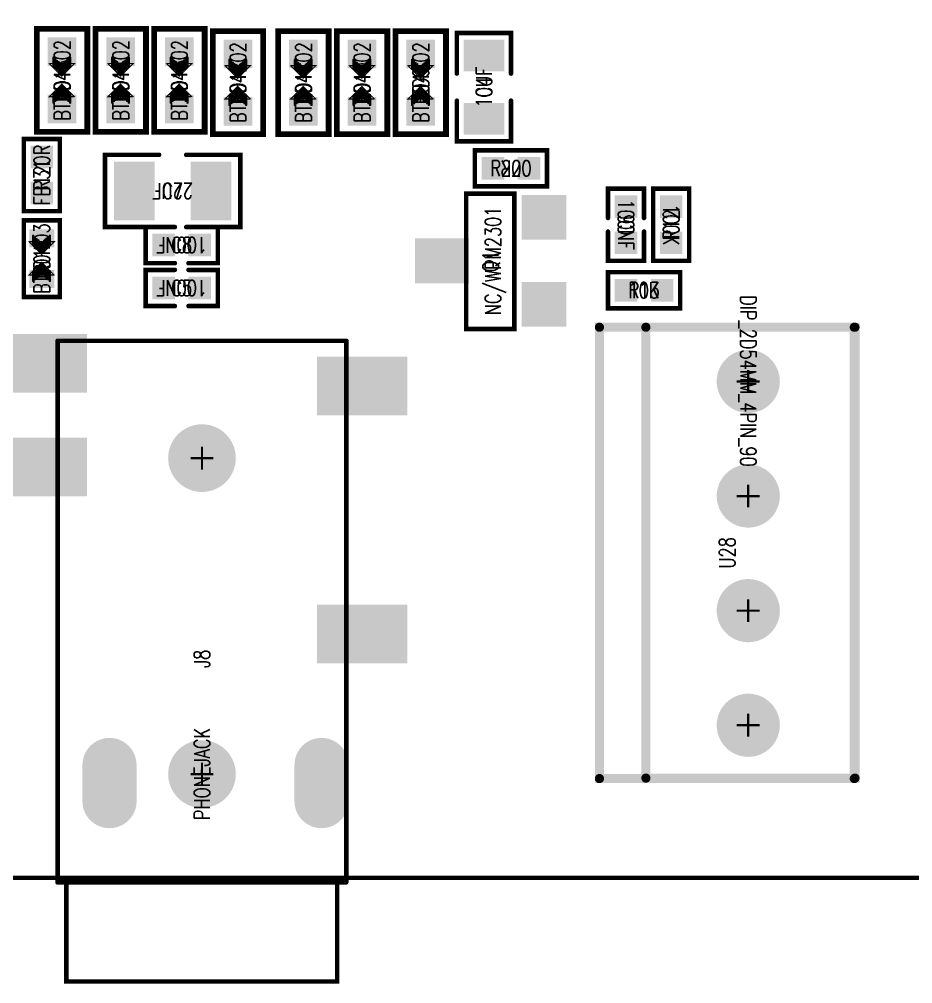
# Model space of a CAD drawing. Extents: x -4 to 157, y -7 to 87.
# Drawn here: x 116.95 to 136.75, y -5.87 to 15.5 of the extents above; entities that cross this region are included whole.
import ezdxf
from ezdxf.enums import TextEntityAlignment as Align

# ---------------------------------------------------------------- set-up
doc = ezdxf.new("R2010")
doc.units = 0
doc.linetypes.add('TRMIDX_0', pattern=[2, 1, 1])
doc.linetypes.add('TRMIDX_1', pattern=[2, 1, 1])
for name, color, linetype in [('ATTRIBUTE_01', 130, 'CONTINUOUS'), ('BOARD_OUTLINE_00', 254, 'CONTINUOUS'), ('DRIL_PLTE_THRU_01', 3, 'CONTINUOUS'), ('DRIL_PLTE_THRU_02', 171, 'CONTINUOUS'), ('DRIL_PLTE_THRU_03', 222, 'CONTINUOUS'), ('DRIL_PLTE_THRU_04', 2, 'CONTINUOUS'), ('DRIL_SYMBOL', 254, 'CONTINUOUS'), ('PADS_BOT', 56, 'CONTINUOUS'), ('PADS_INNER', 96, 'CONTINUOUS'), ('PADS_TOP', 96, 'CONTINUOUS'), ('PART_NAME_126', 6, 'CONTINUOUS'), ('PART_TOP_2DLINE_126', 255, 'CONTINUOUS'), ('PART_TOP_COPPER_01', 255, 'CONTINUOUS')]:
    doc.layers.add(name, color=color, linetype=linetype)
doc.styles.add('W0$05', font='simplex', dxfattribs={"width": 0.75})

# ---------------------------------------------------------------- blocks, each defined once
blk = doc.blocks.new('BOARD_1')
at = {"layer": 'BOARD_OUTLINE_00', "const_width": 0.1}
blk.add_lwpolyline([(0, -3.5, -0.414214), (3.5, 0), (156.51, 0, -0.414214), (160.01, -3.5), (160.01, -86.52, -0.414214), (156.51, -90.02), (3.5, -90.02, -0.414214), (0, -86.52)], format="xyb", close=True, dxfattribs=at)
blk = doc.blocks.new('SMOOTH_0$1')
at = {"const_width": 0.05}
blk.add_lwpolyline([(-0.025, 0, 1), (0.025, 0, 1)], format="xyb", close=True, dxfattribs=at)
blk = doc.blocks.new('PART_BODY_TOP_258')
at = {"layer": 'PART_TOP_2DLINE_126', "const_width": 0.1}
for points in [[(-0.3, 0.6), (-1.2, 0.6), (-1.2, -0.6), (-0.3, -0.6)], [(0.3, -0.6), (1.2, -0.6), (1.2, 0.6), (0.3, 0.6)]]:
    blk.add_lwpolyline(points, dxfattribs=at)
at = {"layer": 'PART_TOP_2DLINE_126'}
for p in [(-1.2, 0.6), (-0.3, 0.6), (0.3, 0.6), (1.2, 0.6), (-1.2, -0.6), (-0.3, -0.6), (0.3, -0.6), (1.2, -0.6)]:
    blk.add_blockref('SMOOTH_0$1', p, dxfattribs=at)
blk = doc.blocks.new('DRIL_HOLE_0')
blk.add_lwpolyline([(0, 0, 1), (0, 0, 1)], format="xyb", close=True)
blk = doc.blocks.new('PAD_0')
blk.add_lwpolyline([(0, 0, 1), (0, 0, 1)], format="xyb", close=True)
blk = doc.blocks.new('PAD_14')
at = {"const_width": 0.7}
blk.add_lwpolyline([(-0.45, 0), (0.45, 0)], dxfattribs=at)
blk = doc.blocks.new('STK_TOP_11')
at = {"layer": 'DRIL_PLTE_THRU_01'}
blk.add_blockref('DRIL_HOLE_0', (0, 0), dxfattribs=at)
at = {"layer": 'DRIL_PLTE_THRU_02'}
blk.add_blockref('DRIL_HOLE_0', (0, 0), dxfattribs=at)
at = {"layer": 'DRIL_PLTE_THRU_03'}
blk.add_blockref('DRIL_HOLE_0', (0, 0), dxfattribs=at)
at = {"layer": 'DRIL_PLTE_THRU_04'}
blk.add_blockref('DRIL_HOLE_0', (0, 0), dxfattribs=at)
at = {"layer": 'PADS_BOT'}
blk.add_blockref('PAD_0', (0, 0), dxfattribs=at)
at = {"layer": 'PADS_INNER'}
blk.add_blockref('PAD_0', (0, 0), dxfattribs=at)
at = {"layer": 'PADS_TOP', "rotation": 90}
blk.add_blockref('PAD_14', (0, 0), dxfattribs=at)
blk = doc.blocks.new('SYM_TOP_9')
for name, p in [('PART_BODY_TOP_258', (0, 0)), ('STK_TOP_11', (-0.7, 0)), ('STK_TOP_11', (0.7, 0))]:
    blk.add_blockref(name, p)
blk = doc.blocks.new('PART_TOP_85')
blk.add_blockref('SYM_TOP_9', (0, 0))
at = {"layer": 'ATTRIBUTE_01', "style": 'W0$05', "width": 0.75}
blk.add_text('10UF', height=0.35, dxfattribs=at).set_placement((0, 0), align=Align.MIDDLE_CENTER)
at = {"layer": 'PART_NAME_126', "style": 'W0$05', "width": 0.75}
blk.add_text('C4', height=0.35, dxfattribs=at).set_placement((0, 0), align=Align.MIDDLE_CENTER)
blk = doc.blocks.new('PART_BODY_TOP_255')
at = {"layer": 'PART_TOP_2DLINE_126', "const_width": 0.1}
for points in [[(-0.15, 0.4), (-0.8, 0.4), (-0.8, -0.4), (-0.15, -0.4)], [(0.15, -0.4), (0.8, -0.4), (0.8, 0.4), (0.15, 0.4)]]:
    blk.add_lwpolyline(points, dxfattribs=at)
at = {"layer": 'PART_TOP_2DLINE_126'}
for p in [(-0.8, 0.4), (-0.15, 0.4), (0.15, 0.4), (0.8, 0.4), (-0.8, -0.4), (-0.15, -0.4), (0.15, -0.4), (0.8, -0.4)]:
    blk.add_blockref('SMOOTH_0$1', p, dxfattribs=at)
blk = doc.blocks.new('PAD_11')
at = {"const_width": 0.5}
blk.add_lwpolyline([(-0.25, 0), (0.25, 0)], dxfattribs=at)
blk = doc.blocks.new('STK_TOP_8')
at = {"layer": 'DRIL_PLTE_THRU_01'}
blk.add_blockref('DRIL_HOLE_0', (0, 0), dxfattribs=at)
at = {"layer": 'DRIL_PLTE_THRU_02'}
blk.add_blockref('DRIL_HOLE_0', (0, 0), dxfattribs=at)
at = {"layer": 'DRIL_PLTE_THRU_03'}
blk.add_blockref('DRIL_HOLE_0', (0, 0), dxfattribs=at)
at = {"layer": 'DRIL_PLTE_THRU_04'}
blk.add_blockref('DRIL_HOLE_0', (0, 0), dxfattribs=at)
at = {"layer": 'PADS_BOT'}
blk.add_blockref('PAD_0', (0, 0), dxfattribs=at)
at = {"layer": 'PADS_INNER'}
blk.add_blockref('PAD_0', (0, 0), dxfattribs=at)
at = {"layer": 'PADS_TOP'}
blk.add_blockref('PAD_11', (0, 0), dxfattribs=at)
blk = doc.blocks.new('SYM_TOP_6')
for name, p in [('PART_BODY_TOP_255', (0, 0)), ('STK_TOP_8', (-0.4, 0)), ('STK_TOP_8', (0.4, 0))]:
    blk.add_blockref(name, p)
blk = doc.blocks.new('PART_TOP_96')
blk.add_blockref('SYM_TOP_6', (0, 0))
at = {"layer": 'ATTRIBUTE_01', "style": 'W0$05', "width": 0.75}
blk.add_text('100NF', height=0.35, dxfattribs=at).set_placement((0, 0), align=Align.MIDDLE_CENTER)
at = {"layer": 'PART_NAME_126', "style": 'W0$05', "width": 0.75}
blk.add_text('C5', height=0.35, rotation=180, dxfattribs=at).set_placement((0, 0), align=Align.MIDDLE_CENTER)
blk = doc.blocks.new('PART_TOP_107')
blk.add_blockref('SYM_TOP_6', (0, 0))
at = {"layer": 'ATTRIBUTE_01', "style": 'W0$05', "width": 0.75}
blk.add_text('100NF', height=0.35, dxfattribs=at).set_placement((0, 0), align=Align.MIDDLE_CENTER)
at = {"layer": 'PART_NAME_126', "style": 'W0$05', "width": 0.75}
blk.add_text('C6', height=0.35, rotation=180, dxfattribs=at).set_placement((0, 0), align=Align.MIDDLE_CENTER)
blk = doc.blocks.new('PART_BODY_TOP_260')
at = {"layer": 'PART_TOP_2DLINE_126', "const_width": 0.1}
for points in [[(-0.3, 0.8), (-1.5, 0.8), (-1.5, -0.8), (-0.3, -0.8)], [(0.3, 0.8), (1.5, 0.8), (1.5, -0.8), (0.3, -0.8)]]:
    blk.add_lwpolyline(points, dxfattribs=at)
at = {"layer": 'PART_TOP_2DLINE_126'}
for p in [(-1.5, 0.8), (-0.3, 0.8), (0.3, 0.8), (1.5, 0.8), (-1.5, -0.8), (-0.3, -0.8), (0.3, -0.8), (1.5, -0.8)]:
    blk.add_blockref('SMOOTH_0$1', p, dxfattribs=at)
blk = doc.blocks.new('PAD_15')
at = {"const_width": 0.9}
blk.add_lwpolyline([(-0.65, 0), (0.65, 0)], dxfattribs=at)
blk = doc.blocks.new('STK_TOP_13')
at = {"layer": 'DRIL_PLTE_THRU_01'}
blk.add_blockref('DRIL_HOLE_0', (0, 0), dxfattribs=at)
at = {"layer": 'DRIL_PLTE_THRU_02'}
blk.add_blockref('DRIL_HOLE_0', (0, 0), dxfattribs=at)
at = {"layer": 'DRIL_PLTE_THRU_03'}
blk.add_blockref('DRIL_HOLE_0', (0, 0), dxfattribs=at)
at = {"layer": 'DRIL_PLTE_THRU_04'}
blk.add_blockref('DRIL_HOLE_0', (0, 0), dxfattribs=at)
at = {"layer": 'PADS_BOT'}
blk.add_blockref('PAD_0', (0, 0), dxfattribs=at)
at = {"layer": 'PADS_INNER'}
blk.add_blockref('PAD_0', (0, 0), dxfattribs=at)
at = {"layer": 'PADS_TOP', "rotation": 90}
blk.add_blockref('PAD_15', (0, 0), dxfattribs=at)
blk = doc.blocks.new('SYM_TOP_11')
for name, p in [('STK_TOP_13', (-0.85, 0)), ('STK_TOP_13', (0.85, 0)), ('PART_BODY_TOP_260', (0, 0))]:
    blk.add_blockref(name, p)
blk = doc.blocks.new('PART_TOP_118')
blk.add_blockref('SYM_TOP_11', (0, 0))
at = {"layer": 'ATTRIBUTE_01', "style": 'W0$05', "width": 0.75}
blk.add_text('22UF', height=0.35, dxfattribs=at).set_placement((0, 0), align=Align.MIDDLE_CENTER)
at = {"layer": 'PART_NAME_126', "style": 'W0$05', "width": 0.75}
blk.add_text('C7', height=0.35, rotation=180, dxfattribs=at).set_placement((0, 0), align=Align.MIDDLE_CENTER)
blk = doc.blocks.new('PART_TOP_129')
blk.add_blockref('SYM_TOP_6', (0, 0))
at = {"layer": 'ATTRIBUTE_01', "style": 'W0$05', "width": 0.75}
blk.add_text('100NF', height=0.35, dxfattribs=at).set_placement((0, 0), align=Align.MIDDLE_CENTER)
at = {"layer": 'PART_NAME_126', "style": 'W0$05', "width": 0.75}
blk.add_text('C8', height=0.35, rotation=180, dxfattribs=at).set_placement((0, 0), align=Align.MIDDLE_CENTER)
blk = doc.blocks.new('SMOOTH_0$0254')
at = {"const_width": 0.0127}
blk.add_lwpolyline([(-0.00635, 0, 1), (0.00635, 0, 1)], format="xyb", close=True, dxfattribs=at)
blk = doc.blocks.new('SMOOTH_0$0508')
at = {"const_width": 0.0254}
blk.add_lwpolyline([(-0.0127, 0, 1), (0.0127, 0, 1)], format="xyb", close=True, dxfattribs=at)
blk = doc.blocks.new('SMOOTH_0$127')
at = {"const_width": 0.0635}
blk.add_lwpolyline([(-0.03175, 0, 1), (0.03175, 0, 1)], format="xyb", close=True, dxfattribs=at)
blk = doc.blocks.new('PART_BODY_TOP_270')
at = {"layer": 'PART_TOP_2DLINE_126', "const_width": 0.127}
blk.add_lwpolyline([(1.143, -0.5588), (1.143, 0.5588), (-1.143, 0.5588), (-1.143, -0.5588)], close=True, dxfattribs=at)
at = {"layer": 'PART_TOP_COPPER_01', "linetype": 'TRMIDX_0', "const_width": 0.0508}
for points in [[(-0.3048, 0.1905), (-0.4953, 0.1905)], [(-0.2667, 0.1524), (-0.4572, 0.1524)], [(-0.2413, 0.1143), (-0.4318, 0.1143)], [(-0.2159, 0.0889), (-0.4064, 0.0889)], [(-0.1905, 0.0635), (-0.381, 0.0635)], [(-0.1524, 0.0381), (-0.3429, 0.0381)], [(-0.1397, -0.0127), (-0.3302, -0.0127)], [(-0.127, 0.0127), (-0.3175, 0.0127)], [(-0.3048, -0.1778), (-0.4953, -0.1778)], [(-0.2667, -0.1397), (-0.4572, -0.1397)], [(-0.2286, -0.1016), (-0.4191, -0.1016)], [(-0.2032, -0.0635), (-0.3937, -0.0635)], [(-0.1651, -0.0381), (-0.3556, -0.0381)]]:
    blk.add_lwpolyline(points, dxfattribs=at)
at = {"layer": 'PART_TOP_COPPER_01', "linetype": 'TRMIDX_0', "const_width": 0.0254}
for points in [[(-0.3556, -0.2667), (-0.08255, 0.00635), (-0.36195, 0.28575), (-0.36195, -0.254), (-0.3556, -0.254)], [(-0.3048, -0.1651), (-0.1397, 0), (-0.31115, 0.17145), (-0.31115, -0.1524), (-0.3048, -0.1524)]]:
    blk.add_lwpolyline(points, close=True, dxfattribs=at)
at = {"layer": 'PART_TOP_COPPER_01', "linetype": 'TRMIDX_1', "const_width": 0.0254}
for points in [[(0.3683, 0.2794), (0.09525, 0.00635), (0.37465, -0.27305), (0.37465, 0.2667), (0.3683, 0.2667)], [(0.3175, 0.1778), (0.1524, 0.0127), (0.32385, -0.15875), (0.32385, 0.1651), (0.3175, 0.1651)]]:
    blk.add_lwpolyline(points, close=True, dxfattribs=at)
at = {"layer": 'PART_TOP_COPPER_01', "linetype": 'TRMIDX_1', "const_width": 0.0508}
for points in [[(0.3175, 0.1905), (0.508, 0.1905)], [(0.1397, 0), (0.3302, 0)], [(0.1524, 0.0254), (0.3429, 0.0254)], [(0.1651, -0.0254), (0.3556, -0.0254)], [(0.1778, 0.0508), (0.3683, 0.0508)], [(0.2159, 0.0762), (0.4064, 0.0762)], [(0.2413, 0.1143), (0.4318, 0.1143)], [(0.2794, 0.1524), (0.4699, 0.1524)], [(0.2032, -0.0508), (0.3937, -0.0508)], [(0.2286, -0.0762), (0.4191, -0.0762)], [(0.254, -0.1016), (0.4445, -0.1016)], [(0.2794, -0.1397), (0.4699, -0.1397)], [(0.3175, -0.1778), (0.508, -0.1778)]]:
    blk.add_lwpolyline(points, dxfattribs=at)
at = {"layer": 'PART_TOP_2DLINE_126'}
for p in [(-1.143, 0.5588), (1.143, 0.5588), (-1.143, -0.5588), (1.143, -0.5588)]:
    blk.add_blockref('SMOOTH_0$127', p, dxfattribs=at)
at = {"layer": 'PART_TOP_COPPER_01'}
for name, p in [('SMOOTH_0$0508', (-0.4953, 0.1905)), ('SMOOTH_0$0254', (-0.36195, 0.28575)), ('SMOOTH_0$0508', (-0.3048, 0.1905)), ('SMOOTH_0$0508', (0.3175, 0.1905)), ('SMOOTH_0$0254', (0.3683, 0.2794)), ('SMOOTH_0$0254', (0.3683, 0.2667)), ('SMOOTH_0$0254', (0.37465, 0.2667)), ('SMOOTH_0$0508', (0.508, 0.1905)), ('SMOOTH_0$0508', (-0.4572, 0.1524)), ('SMOOTH_0$0508', (-0.4318, 0.1143)), ('SMOOTH_0$0508', (-0.4064, 0.0889)), ('SMOOTH_0$0508', (-0.381, 0.0635)), ('SMOOTH_0$0508', (-0.3429, 0.0381)), ('SMOOTH_0$0508', (-0.3302, -0.0127)), ('SMOOTH_0$0508', (-0.3175, 0.0127)), ('SMOOTH_0$0254', (-0.31115, 0.17145)), ('SMOOTH_0$0508', (-0.2667, 0.1524)), ('SMOOTH_0$0508', (-0.2413, 0.1143)), ('SMOOTH_0$0508', (-0.2159, 0.0889)), ('SMOOTH_0$0508', (-0.1905, 0.0635)), ('SMOOTH_0$0508', (-0.1524, 0.0381)), ('SMOOTH_0$0508', (-0.1397, -0.0127)), ('SMOOTH_0$0508', (-0.127, 0.0127)), ('SMOOTH_0$0254', (-0.1397, 0)), ('SMOOTH_0$0254', (-0.08255, 0.00635)), ('SMOOTH_0$0254', (0.09525, 0.00635)), ('SMOOTH_0$0508', (0.1397, 0)), ('SMOOTH_0$0508', (0.1524, 0.0254)), ('SMOOTH_0$0254', (0.1524, 0.0127)), ('SMOOTH_0$0508', (0.1651, -0.0254)), ('SMOOTH_0$0508', (0.1778, 0.0508)), ('SMOOTH_0$0508', (0.2159, 0.0762)), ('SMOOTH_0$0508', (0.2413, 0.1143)), ('SMOOTH_0$0508', (0.2794, 0.1524)), ('SMOOTH_0$0254', (0.3175, 0.1778)), ('SMOOTH_0$0254', (0.3175, 0.1651)), ('SMOOTH_0$0508', (0.3302, 0)), ('SMOOTH_0$0254', (0.32385, 0.1651)), ('SMOOTH_0$0508', (0.3429, 0.0254)), ('SMOOTH_0$0508', (0.3556, -0.0254)), ('SMOOTH_0$0508', (0.3683, 0.0508)), ('SMOOTH_0$0508', (0.4064, 0.0762)), ('SMOOTH_0$0508', (0.4318, 0.1143)), ('SMOOTH_0$0508', (0.4699, 0.1524)), ('SMOOTH_0$0508', (-0.4953, -0.1778)), ('SMOOTH_0$0508', (-0.4572, -0.1397)), ('SMOOTH_0$0508', (-0.4191, -0.1016)), ('SMOOTH_0$0508', (-0.3937, -0.0635)), ('SMOOTH_0$0508', (-0.3556, -0.0381)), ('SMOOTH_0$0508', (-0.3048, -0.1778)), ('SMOOTH_0$0254', (-0.31115, -0.1524)), ('SMOOTH_0$0254', (-0.3048, -0.1524)), ('SMOOTH_0$0254', (-0.3048, -0.1651)), ('SMOOTH_0$0508', (-0.2667, -0.1397)), ('SMOOTH_0$0508', (-0.2286, -0.1016)), ('SMOOTH_0$0508', (-0.2032, -0.0635)), ('SMOOTH_0$0508', (-0.1651, -0.0381)), ('SMOOTH_0$0508', (0.2032, -0.0508)), ('SMOOTH_0$0508', (0.2286, -0.0762)), ('SMOOTH_0$0508', (0.254, -0.1016)), ('SMOOTH_0$0508', (0.2794, -0.1397)), ('SMOOTH_0$0508', (0.3175, -0.1778)), ('SMOOTH_0$0254', (0.32385, -0.15875)), ('SMOOTH_0$0508', (0.3937, -0.0508)), ('SMOOTH_0$0508', (0.4191, -0.0762)), ('SMOOTH_0$0508', (0.4445, -0.1016)), ('SMOOTH_0$0508', (0.4699, -0.1397)), ('SMOOTH_0$0508', (0.508, -0.1778)), ('SMOOTH_0$0254', (-0.36195, -0.254)), ('SMOOTH_0$0254', (-0.3556, -0.254)), ('SMOOTH_0$0254', (-0.3556, -0.2667)), ('SMOOTH_0$0254', (0.37465, -0.27305))]:
    blk.add_blockref(name, p, dxfattribs=at)
blk = doc.blocks.new('PAD_25')
at = {"const_width": 0.635}
blk.add_lwpolyline([(-0.3175, 0), (0.3175, 0)], dxfattribs=at)
blk = doc.blocks.new('STK_TOP_26')
at = {"layer": 'DRIL_PLTE_THRU_01'}
blk.add_blockref('DRIL_HOLE_0', (0, 0), dxfattribs=at)
at = {"layer": 'DRIL_PLTE_THRU_02'}
blk.add_blockref('DRIL_HOLE_0', (0, 0), dxfattribs=at)
at = {"layer": 'DRIL_PLTE_THRU_03'}
blk.add_blockref('DRIL_HOLE_0', (0, 0), dxfattribs=at)
at = {"layer": 'DRIL_PLTE_THRU_04'}
blk.add_blockref('DRIL_HOLE_0', (0, 0), dxfattribs=at)
at = {"layer": 'PADS_BOT'}
blk.add_blockref('PAD_0', (0, 0), dxfattribs=at)
at = {"layer": 'PADS_INNER'}
blk.add_blockref('PAD_0', (0, 0), dxfattribs=at)
at = {"layer": 'PADS_TOP', "rotation": 90}
blk.add_blockref('PAD_25', (0, 0), dxfattribs=at)
blk = doc.blocks.new('SYM_TOP_21')
for name, p in [('PART_BODY_TOP_270', (0, 0)), ('STK_TOP_26', (-0.635, 0)), ('STK_TOP_26', (0.635, 0))]:
    blk.add_blockref(name, p)
blk = doc.blocks.new('PART_TOP_200')
blk.add_blockref('SYM_TOP_21', (0, 0))
at = {"layer": 'ATTRIBUTE_01', "style": 'W0$05', "width": 0.75}
blk.add_text('BTR04G02', height=0.35, dxfattribs=at).set_placement((0, 0), align=Align.MIDDLE_CENTER)
at = {"layer": 'PART_NAME_126', "style": 'W0$05', "width": 0.75}
blk.add_text('ED10', height=0.35, dxfattribs=at).set_placement((0, 0), align=Align.MIDDLE_CENTER)
blk = doc.blocks.new('PART_TOP_201')
blk.add_blockref('SYM_TOP_21', (0, 0))
at = {"layer": 'ATTRIBUTE_01', "style": 'W0$05', "width": 0.75}
blk.add_text('BTR04G02', height=0.35, dxfattribs=at).set_placement((0, 0), align=Align.MIDDLE_CENTER)
at = {"layer": 'PART_NAME_126', "style": 'W0$05', "width": 0.75}
blk.add_text('ED11', height=0.35, dxfattribs=at).set_placement((0, 0), align=Align.MIDDLE_CENTER)
blk = doc.blocks.new('PART_TOP_202')
blk.add_blockref('SYM_TOP_21', (0, 0))
at = {"layer": 'ATTRIBUTE_01', "style": 'W0$05', "width": 0.75}
blk.add_text('BTR04G02', height=0.35, dxfattribs=at).set_placement((0, 0), align=Align.MIDDLE_CENTER)
at = {"layer": 'PART_NAME_126', "style": 'W0$05', "width": 0.75}
blk.add_text('ED12', height=0.35, dxfattribs=at).set_placement((0, 0), align=Align.MIDDLE_CENTER)
blk = doc.blocks.new('PART_TOP_203')
blk.add_blockref('SYM_TOP_21', (0, 0))
at = {"layer": 'ATTRIBUTE_01', "style": 'W0$05', "width": 0.75}
blk.add_text('BTR04G02', height=0.35, dxfattribs=at).set_placement((0, 0), align=Align.MIDDLE_CENTER)
at = {"layer": 'PART_NAME_126', "style": 'W0$05', "width": 0.75}
blk.add_text('ED13', height=0.35, dxfattribs=at).set_placement((0, 0), align=Align.MIDDLE_CENTER)
blk = doc.blocks.new('PART_TOP_204')
blk.add_blockref('SYM_TOP_21', (0, 0))
at = {"layer": 'ATTRIBUTE_01', "style": 'W0$05', "width": 0.75}
blk.add_text('BTR04G02', height=0.35, dxfattribs=at).set_placement((0, 0), align=Align.MIDDLE_CENTER)
at = {"layer": 'PART_NAME_126', "style": 'W0$05', "width": 0.75}
blk.add_text('ED14', height=0.35, dxfattribs=at).set_placement((0, 0), align=Align.MIDDLE_CENTER)
blk = doc.blocks.new('PART_TOP_205')
blk.add_blockref('SYM_TOP_21', (0, 0))
at = {"layer": 'ATTRIBUTE_01', "style": 'W0$05', "width": 0.75}
blk.add_text('BTR04G02', height=0.35, dxfattribs=at).set_placement((0, 0), align=Align.MIDDLE_CENTER)
at = {"layer": 'PART_NAME_126', "style": 'W0$05', "width": 0.75}
blk.add_text('ED15', height=0.35, dxfattribs=at).set_placement((0, 0), align=Align.MIDDLE_CENTER)
blk = doc.blocks.new('PART_BODY_TOP_264')
at = {"layer": 'PART_TOP_2DLINE_126', "const_width": 0.1}
blk.add_lwpolyline([(0.85, -0.4), (0.85, 0.4), (-0.85, 0.4), (-0.85, -0.4)], close=True, dxfattribs=at)
at = {"layer": 'PART_TOP_COPPER_01', "linetype": 'TRMIDX_0', "const_width": 0.0508}
for points in [[(-0.3048, 0.1905), (-0.4953, 0.1905)], [(-0.2667, 0.1524), (-0.4572, 0.1524)], [(-0.2413, 0.1143), (-0.4318, 0.1143)], [(-0.2159, 0.0889), (-0.4064, 0.0889)], [(-0.1905, 0.0635), (-0.381, 0.0635)], [(-0.1524, 0.0381), (-0.3429, 0.0381)], [(-0.1397, -0.0127), (-0.3302, -0.0127)], [(-0.127, 0.0127), (-0.3175, 0.0127)], [(-0.3048, -0.1778), (-0.4953, -0.1778)], [(-0.2667, -0.1397), (-0.4572, -0.1397)], [(-0.2286, -0.1016), (-0.4191, -0.1016)], [(-0.2032, -0.0635), (-0.3937, -0.0635)], [(-0.1651, -0.0381), (-0.3556, -0.0381)]]:
    blk.add_lwpolyline(points, dxfattribs=at)
at = {"layer": 'PART_TOP_COPPER_01', "linetype": 'TRMIDX_0', "const_width": 0.0254}
for points in [[(-0.3556, -0.2667), (-0.08255, 0.00635), (-0.36195, 0.28575), (-0.36195, -0.254), (-0.3556, -0.254)], [(-0.3048, -0.1651), (-0.1397, 0), (-0.31115, 0.17145), (-0.31115, -0.1524), (-0.3048, -0.1524)]]:
    blk.add_lwpolyline(points, close=True, dxfattribs=at)
at = {"layer": 'PART_TOP_COPPER_01', "linetype": 'TRMIDX_1', "const_width": 0.0254}
for points in [[(0.3683, 0.2794), (0.09525, 0.00635), (0.37465, -0.27305), (0.37465, 0.2667), (0.3683, 0.2667)], [(0.3175, 0.1778), (0.1524, 0.0127), (0.32385, -0.15875), (0.32385, 0.1651), (0.3175, 0.1651)]]:
    blk.add_lwpolyline(points, close=True, dxfattribs=at)
at = {"layer": 'PART_TOP_COPPER_01', "linetype": 'TRMIDX_1', "const_width": 0.0508}
for points in [[(0.3175, 0.1905), (0.508, 0.1905)], [(0.1397, 0), (0.3302, 0)], [(0.1524, 0.0254), (0.3429, 0.0254)], [(0.1651, -0.0254), (0.3556, -0.0254)], [(0.1778, 0.0508), (0.3683, 0.0508)], [(0.2159, 0.0762), (0.4064, 0.0762)], [(0.2413, 0.1143), (0.4318, 0.1143)], [(0.2794, 0.1524), (0.4699, 0.1524)], [(0.2032, -0.0508), (0.3937, -0.0508)], [(0.2286, -0.0762), (0.4191, -0.0762)], [(0.254, -0.1016), (0.4445, -0.1016)], [(0.2794, -0.1397), (0.4699, -0.1397)], [(0.3175, -0.1778), (0.508, -0.1778)]]:
    blk.add_lwpolyline(points, dxfattribs=at)
at = {"layer": 'PART_TOP_2DLINE_126'}
for p in [(-0.85, 0.4), (0.85, 0.4), (-0.85, -0.4), (0.85, -0.4)]:
    blk.add_blockref('SMOOTH_0$1', p, dxfattribs=at)
at = {"layer": 'PART_TOP_COPPER_01'}
for name, p in [('SMOOTH_0$0508', (-0.4953, 0.1905)), ('SMOOTH_0$0254', (-0.36195, 0.28575)), ('SMOOTH_0$0508', (-0.3048, 0.1905)), ('SMOOTH_0$0508', (0.3175, 0.1905)), ('SMOOTH_0$0254', (0.3683, 0.2794)), ('SMOOTH_0$0254', (0.3683, 0.2667)), ('SMOOTH_0$0254', (0.37465, 0.2667)), ('SMOOTH_0$0508', (0.508, 0.1905)), ('SMOOTH_0$0508', (-0.4572, 0.1524)), ('SMOOTH_0$0508', (-0.4318, 0.1143)), ('SMOOTH_0$0508', (-0.4064, 0.0889)), ('SMOOTH_0$0508', (-0.381, 0.0635)), ('SMOOTH_0$0508', (-0.3429, 0.0381)), ('SMOOTH_0$0508', (-0.3302, -0.0127)), ('SMOOTH_0$0508', (-0.3175, 0.0127)), ('SMOOTH_0$0254', (-0.31115, 0.17145)), ('SMOOTH_0$0508', (-0.2667, 0.1524)), ('SMOOTH_0$0508', (-0.2413, 0.1143)), ('SMOOTH_0$0508', (-0.2159, 0.0889)), ('SMOOTH_0$0508', (-0.1905, 0.0635)), ('SMOOTH_0$0508', (-0.1524, 0.0381)), ('SMOOTH_0$0508', (-0.1397, -0.0127)), ('SMOOTH_0$0508', (-0.127, 0.0127)), ('SMOOTH_0$0254', (-0.1397, 0)), ('SMOOTH_0$0254', (-0.08255, 0.00635)), ('SMOOTH_0$0254', (0.09525, 0.00635)), ('SMOOTH_0$0508', (0.1397, 0)), ('SMOOTH_0$0508', (0.1524, 0.0254)), ('SMOOTH_0$0254', (0.1524, 0.0127)), ('SMOOTH_0$0508', (0.1651, -0.0254)), ('SMOOTH_0$0508', (0.1778, 0.0508)), ('SMOOTH_0$0508', (0.2159, 0.0762)), ('SMOOTH_0$0508', (0.2413, 0.1143)), ('SMOOTH_0$0508', (0.2794, 0.1524)), ('SMOOTH_0$0254', (0.3175, 0.1778)), ('SMOOTH_0$0254', (0.3175, 0.1651)), ('SMOOTH_0$0508', (0.3302, 0)), ('SMOOTH_0$0254', (0.32385, 0.1651)), ('SMOOTH_0$0508', (0.3429, 0.0254)), ('SMOOTH_0$0508', (0.3556, -0.0254)), ('SMOOTH_0$0508', (0.3683, 0.0508)), ('SMOOTH_0$0508', (0.4064, 0.0762)), ('SMOOTH_0$0508', (0.4318, 0.1143)), ('SMOOTH_0$0508', (0.4699, 0.1524)), ('SMOOTH_0$0508', (-0.4953, -0.1778)), ('SMOOTH_0$0508', (-0.4572, -0.1397)), ('SMOOTH_0$0508', (-0.4191, -0.1016)), ('SMOOTH_0$0508', (-0.3937, -0.0635)), ('SMOOTH_0$0508', (-0.3556, -0.0381)), ('SMOOTH_0$0508', (-0.3048, -0.1778)), ('SMOOTH_0$0254', (-0.31115, -0.1524)), ('SMOOTH_0$0254', (-0.3048, -0.1524)), ('SMOOTH_0$0254', (-0.3048, -0.1651)), ('SMOOTH_0$0508', (-0.2667, -0.1397)), ('SMOOTH_0$0508', (-0.2286, -0.1016)), ('SMOOTH_0$0508', (-0.2032, -0.0635)), ('SMOOTH_0$0508', (-0.1651, -0.0381)), ('SMOOTH_0$0508', (0.2032, -0.0508)), ('SMOOTH_0$0508', (0.2286, -0.0762)), ('SMOOTH_0$0508', (0.254, -0.1016)), ('SMOOTH_0$0508', (0.2794, -0.1397)), ('SMOOTH_0$0508', (0.3175, -0.1778)), ('SMOOTH_0$0254', (0.32385, -0.15875)), ('SMOOTH_0$0508', (0.3937, -0.0508)), ('SMOOTH_0$0508', (0.4191, -0.0762)), ('SMOOTH_0$0508', (0.4445, -0.1016)), ('SMOOTH_0$0508', (0.4699, -0.1397)), ('SMOOTH_0$0508', (0.508, -0.1778)), ('SMOOTH_0$0254', (-0.36195, -0.254)), ('SMOOTH_0$0254', (-0.3556, -0.254)), ('SMOOTH_0$0254', (-0.3556, -0.2667)), ('SMOOTH_0$0254', (0.37465, -0.27305))]:
    blk.add_blockref(name, p, dxfattribs=at)
blk = doc.blocks.new('PAD_18')
at = {"const_width": 0.4}
blk.add_lwpolyline([(-0.275, 0), (0.275, 0)], dxfattribs=at)
blk = doc.blocks.new('STK_TOP_20')
at = {"layer": 'DRIL_PLTE_THRU_01'}
blk.add_blockref('DRIL_HOLE_0', (0, 0), dxfattribs=at)
at = {"layer": 'DRIL_PLTE_THRU_02'}
blk.add_blockref('DRIL_HOLE_0', (0, 0), dxfattribs=at)
at = {"layer": 'DRIL_PLTE_THRU_03'}
blk.add_blockref('DRIL_HOLE_0', (0, 0), dxfattribs=at)
at = {"layer": 'DRIL_PLTE_THRU_04'}
blk.add_blockref('DRIL_HOLE_0', (0, 0), dxfattribs=at)
at = {"layer": 'PADS_BOT'}
blk.add_blockref('PAD_0', (0, 0), dxfattribs=at)
at = {"layer": 'PADS_INNER'}
blk.add_blockref('PAD_0', (0, 0), dxfattribs=at)
at = {"layer": 'PADS_TOP', "rotation": 90}
blk.add_blockref('PAD_18', (0, 0), dxfattribs=at)
blk = doc.blocks.new('SYM_TOP_15')
for name, p in [('PART_BODY_TOP_264', (0, 0)), ('STK_TOP_20', (-0.45, 0)), ('STK_TOP_20', (0.45, 0))]:
    blk.add_blockref(name, p)
blk = doc.blocks.new('PART_TOP_207')
blk.add_blockref('SYM_TOP_15', (0, 0))
at = {"layer": 'ATTRIBUTE_01', "style": 'W0$05', "width": 0.75}
blk.add_text('BTR04D3', height=0.35, dxfattribs=at).set_placement((0, 0), align=Align.MIDDLE_CENTER)
at = {"layer": 'PART_NAME_126', "style": 'W0$05', "width": 0.75}
blk.add_text('ED17', height=0.35, dxfattribs=at).set_placement((0, 0), align=Align.MIDDLE_CENTER)
blk = doc.blocks.new('PART_TOP_213')
blk.add_blockref('SYM_TOP_21', (0, 0))
at = {"layer": 'ATTRIBUTE_01', "style": 'W0$05', "width": 0.75}
blk.add_text('BTR04G02', height=0.35, dxfattribs=at).set_placement((0, 0), align=Align.MIDDLE_CENTER)
at = {"layer": 'PART_NAME_126', "style": 'W0$05', "width": 0.75}
blk.add_text('ED9', height=0.35, dxfattribs=at).set_placement((0, 0), align=Align.MIDDLE_CENTER)
blk = doc.blocks.new('PART_BODY_TOP_284')
at = {"layer": 'PART_TOP_2DLINE_126', "const_width": 0.1}
for points in [[(-2.403, 3.2), (9.599, 3.2)], [(-2.4, 3.201), (-2.4, -3.197)], [(9.6, 3.201), (9.6, -3.198)], [(-2.39, -3.2), (9.6, -3.2)]]:
    blk.add_lwpolyline(points, dxfattribs=at)
blk.add_lwpolyline([(-4.596, 3.005), (-2.396, 3.005), (-2.396, -2.995), (-4.596, -2.995)], close=True, dxfattribs=at)
at = {"layer": 'PART_TOP_2DLINE_126'}
for p in [(-2.403, 3.2), (-2.4, 3.201), (9.599, 3.2), (9.6, 3.201), (-4.596, 3.005), (-2.396, 3.005), (-4.596, -2.995), (-2.396, -2.995), (-2.4, -3.197), (-2.39, -3.2), (9.6, -3.198), (9.6, -3.2)]:
    blk.add_blockref('SMOOTH_0$1', p, dxfattribs=at)
blk = doc.blocks.new('DRIL_SYMBOL_1$5')
at = {"layer": 'DRIL_SYMBOL', "const_width": 0.0508}
for points in [[(0, -0.254), (0, 0.254)], [(-0.254, 0), (0.254, 0)]]:
    blk.add_lwpolyline(points, dxfattribs=at)
blk = doc.blocks.new('DRIL_HOLE_1$5')
at = {"const_width": 0.75}
blk.add_lwpolyline([(-0.375, 0, 1), (0.375, 0, 1)], format="xyb", close=True, dxfattribs=at)
blk.add_blockref('DRIL_SYMBOL_1$5', (0, 0))
blk = doc.blocks.new('PAD_16')
at = {"const_width": 0.75}
blk.add_lwpolyline([(0, -0.375, 1), (0, 0.375, 1)], format="xyb", close=True, dxfattribs=at)
blk = doc.blocks.new('STK_TOP_53')
at = {"layer": 'DRIL_PLTE_THRU_01'}
blk.add_blockref('DRIL_HOLE_1$5', (0, 0), dxfattribs=at)
at = {"layer": 'DRIL_PLTE_THRU_02'}
blk.add_blockref('DRIL_HOLE_1$5', (0, 0), dxfattribs=at)
at = {"layer": 'DRIL_PLTE_THRU_03'}
blk.add_blockref('DRIL_HOLE_1$5', (0, 0), dxfattribs=at)
at = {"layer": 'DRIL_PLTE_THRU_04'}
blk.add_blockref('DRIL_HOLE_1$5', (0, 0), dxfattribs=at)
at = {"layer": 'PADS_BOT'}
blk.add_blockref('PAD_16', (0, 0), dxfattribs=at)
at = {"layer": 'PADS_INNER'}
blk.add_blockref('PAD_16', (0, 0), dxfattribs=at)
at = {"layer": 'PADS_TOP'}
blk.add_blockref('PAD_16', (0, 0), dxfattribs=at)
blk = doc.blocks.new('DRIL_SLOT_0002700059000000000')
at = {"const_width": 0.3429}
blk.add_lwpolyline([(-0.4064, -0.17145), (0.4064, -0.17145, 1), (0.4064, 0.17145), (-0.4064, 0.17145, 1)], format="xyb", close=True, dxfattribs=at)
blk = doc.blocks.new('PAD_58')
at = {"const_width": 0.4}
blk.add_lwpolyline([(-0.4, -0.2), (0.4, -0.2, 1), (0.4, 0.2), (-0.4, 0.2, 1)], format="xyb", close=True, dxfattribs=at)
blk = doc.blocks.new('PAD_59')
at = {"const_width": 0.6}
blk.add_lwpolyline([(-0.4, -0.3), (0.4, -0.3, 1), (0.4, 0.3), (-0.4, 0.3, 1)], format="xyb", close=True, dxfattribs=at)
blk = doc.blocks.new('STK_TOP_54')
at = {"layer": 'DRIL_PLTE_THRU_01'}
blk.add_blockref('DRIL_SLOT_0002700059000000000', (0, 0), dxfattribs=at)
at = {"layer": 'DRIL_PLTE_THRU_02'}
blk.add_blockref('DRIL_SLOT_0002700059000000000', (0, 0), dxfattribs=at)
at = {"layer": 'DRIL_PLTE_THRU_03'}
blk.add_blockref('DRIL_SLOT_0002700059000000000', (0, 0), dxfattribs=at)
at = {"layer": 'DRIL_PLTE_THRU_04'}
blk.add_blockref('DRIL_SLOT_0002700059000000000', (0, 0), dxfattribs=at)
at = {"layer": 'PADS_BOT'}
blk.add_blockref('PAD_59', (0, 0), dxfattribs=at)
at = {"layer": 'PADS_INNER'}
blk.add_blockref('PAD_58', (0, 0), dxfattribs=at)
at = {"layer": 'PADS_TOP'}
blk.add_blockref('PAD_59', (0, 0), dxfattribs=at)
blk = doc.blocks.new('PAD_60')
at = {"const_width": 1.3}
blk.add_lwpolyline([(-1, 0), (1, 0)], dxfattribs=at)
blk = doc.blocks.new('STK_TOP_55')
at = {"layer": 'DRIL_PLTE_THRU_01'}
blk.add_blockref('DRIL_HOLE_0', (0, 0), dxfattribs=at)
at = {"layer": 'DRIL_PLTE_THRU_02'}
blk.add_blockref('DRIL_HOLE_0', (0, 0), dxfattribs=at)
at = {"layer": 'DRIL_PLTE_THRU_03'}
blk.add_blockref('DRIL_HOLE_0', (0, 0), dxfattribs=at)
at = {"layer": 'DRIL_PLTE_THRU_04'}
blk.add_blockref('DRIL_HOLE_0', (0, 0), dxfattribs=at)
at = {"layer": 'PADS_BOT'}
blk.add_blockref('PAD_0', (0, 0), dxfattribs=at)
at = {"layer": 'PADS_INNER'}
blk.add_blockref('PAD_0', (0, 0), dxfattribs=at)
at = {"layer": 'PADS_TOP', "rotation": 90}
blk.add_blockref('PAD_60', (0, 0), dxfattribs=at)
blk = doc.blocks.new('SYM_TOP_35')
for name, p in [('STK_TOP_55', (6.8, 3.55)), ('STK_TOP_55', (9.1, 3.55)), ('PART_BODY_TOP_284', (0, 0)), ('STK_TOP_54', (-0.2, 2.05)), ('STK_TOP_53', (0, 0)), ('STK_TOP_53', (7, 0)), ('STK_TOP_55', (3.1, -3.55)), ('STK_TOP_55', (8.6, -3.55)), ('STK_TOP_54', (-0.2, -2.65))]:
    blk.add_blockref(name, p)
blk = doc.blocks.new('PART_TOP_231')
blk.add_blockref('SYM_TOP_35', (0, 0))
at = {"layer": 'ATTRIBUTE_01', "style": 'W0$05', "width": 0.75}
blk.add_text('PHONEJACK', height=0.35, dxfattribs=at).set_placement((0, 0), align=Align.MIDDLE_CENTER)
at = {"layer": 'PART_NAME_126', "style": 'W0$05', "width": 0.75}
blk.add_text('J8', height=0.35, dxfattribs=at).set_placement((2.552, 0), align=Align.MIDDLE_CENTER)
blk = doc.blocks.new('PART_BODY_TOP_292')
at = {"layer": 'PART_TOP_2DLINE_126', "const_width": 0.1}
blk.add_lwpolyline([(1.489, -0.473), (-1.511, -0.473), (-1.511, 0.595), (1.489, 0.595)], close=True, dxfattribs=at)
at = {"layer": 'PART_TOP_2DLINE_126'}
for p in [(-1.511, 0.595), (1.489, 0.595), (-1.511, -0.473), (1.489, -0.473)]:
    blk.add_blockref('SMOOTH_0$1', p, dxfattribs=at)
blk = doc.blocks.new('PAD_70')
at = {"const_width": 0.9906}
blk.add_lwpolyline([(-0.4953, 0), (0.4953, 0)], dxfattribs=at)
blk = doc.blocks.new('STK_TOP_63')
at = {"layer": 'DRIL_PLTE_THRU_01'}
blk.add_blockref('DRIL_HOLE_0', (0, 0), dxfattribs=at)
at = {"layer": 'DRIL_PLTE_THRU_02'}
blk.add_blockref('DRIL_HOLE_0', (0, 0), dxfattribs=at)
at = {"layer": 'DRIL_PLTE_THRU_03'}
blk.add_blockref('DRIL_HOLE_0', (0, 0), dxfattribs=at)
at = {"layer": 'DRIL_PLTE_THRU_04'}
blk.add_blockref('DRIL_HOLE_0', (0, 0), dxfattribs=at)
at = {"layer": 'PADS_BOT'}
blk.add_blockref('PAD_0', (0, 0), dxfattribs=at)
at = {"layer": 'PADS_INNER'}
blk.add_blockref('PAD_0', (0, 0), dxfattribs=at)
at = {"layer": 'PADS_TOP'}
blk.add_blockref('PAD_70', (0, 0), dxfattribs=at)
blk = doc.blocks.new('PAD_71')
at = {"const_width": 1}
blk.add_lwpolyline([(-0.6, 0), (0.6, 0)], dxfattribs=at)
blk = doc.blocks.new('STK_TOP_64')
at = {"layer": 'DRIL_PLTE_THRU_01'}
blk.add_blockref('DRIL_HOLE_0', (0, 0), dxfattribs=at)
at = {"layer": 'DRIL_PLTE_THRU_02'}
blk.add_blockref('DRIL_HOLE_0', (0, 0), dxfattribs=at)
at = {"layer": 'DRIL_PLTE_THRU_03'}
blk.add_blockref('DRIL_HOLE_0', (0, 0), dxfattribs=at)
at = {"layer": 'DRIL_PLTE_THRU_04'}
blk.add_blockref('DRIL_HOLE_0', (0, 0), dxfattribs=at)
at = {"layer": 'PADS_BOT'}
blk.add_blockref('PAD_0', (0, 0), dxfattribs=at)
at = {"layer": 'PADS_INNER'}
blk.add_blockref('PAD_0', (0, 0), dxfattribs=at)
at = {"layer": 'PADS_TOP', "rotation": 90}
blk.add_blockref('PAD_71', (0, 0), dxfattribs=at)
blk = doc.blocks.new('SYM_TOP_43')
for name, p in [('STK_TOP_64', (0, 1.131)), ('PART_BODY_TOP_292', (0, 0)), ('STK_TOP_63', (-0.965, -1.131)), ('STK_TOP_63', (0.965, -1.131))]:
    blk.add_blockref(name, p)
blk = doc.blocks.new('PART_TOP_255')
blk.add_blockref('SYM_TOP_43', (0, 0))
at = {"layer": 'ATTRIBUTE_01', "style": 'W0$05', "width": 0.75}
blk.add_text('NC/WPM2301', height=0.35, dxfattribs=at).set_placement((0, 0), align=Align.MIDDLE_CENTER)
at = {"layer": 'PART_NAME_126', "style": 'W0$05', "width": 0.75}
blk.add_text('Q1', height=0.35, dxfattribs=at).set_placement((-0.011, 0.052), align=Align.MIDDLE_CENTER)
blk = doc.blocks.new('PART_BODY_TOP_272')
at = {"layer": 'PART_TOP_2DLINE_126', "const_width": 0.1}
blk.add_lwpolyline([(-0.8, 0.4), (0.8, 0.4), (0.8, -0.4), (-0.8, -0.4)], close=True, dxfattribs=at)
at = {"layer": 'PART_TOP_2DLINE_126'}
for p in [(-0.8, 0.4), (0.8, 0.4), (-0.8, -0.4), (0.8, -0.4)]:
    blk.add_blockref('SMOOTH_0$1', p, dxfattribs=at)
blk = doc.blocks.new('SYM_TOP_23')
for name, p in [('PART_BODY_TOP_272', (0, 0)), ('STK_TOP_8', (-0.4, 0)), ('STK_TOP_8', (0.4, 0))]:
    blk.add_blockref(name, p)
blk = doc.blocks.new('PART_TOP_289')
blk.add_blockref('SYM_TOP_23', (0, 0))
at = {"layer": 'ATTRIBUTE_01', "style": 'W0$05', "width": 0.75}
blk.add_text('100K', height=0.35, dxfattribs=at).set_placement((0, 0), align=Align.MIDDLE_CENTER)
at = {"layer": 'PART_NAME_126', "style": 'W0$05', "width": 0.75}
blk.add_text('R12', height=0.35, rotation=180, dxfattribs=at).set_placement((0, 0), align=Align.MIDDLE_CENTER)
blk = doc.blocks.new('PART_TOP_298')
blk.add_blockref('SYM_TOP_23', (0, 0))
at = {"layer": 'ATTRIBUTE_01', "style": 'W0$05', "width": 0.75}
blk.add_text('10K', height=0.35, dxfattribs=at).set_placement((0, 0), align=Align.MIDDLE_CENTER)
at = {"layer": 'PART_NAME_126', "style": 'W0$05', "width": 0.75}
blk.add_text('R13', height=0.35, dxfattribs=at).set_placement((0, 0), align=Align.MIDDLE_CENTER)
blk = doc.blocks.new('PART_TOP_378')
blk.add_blockref('SYM_TOP_23', (0, 0))
at = {"layer": 'ATTRIBUTE_01', "style": 'W0$05', "width": 0.75}
blk.add_text('FB120R', height=0.35, dxfattribs=at).set_placement((0, 0), align=Align.MIDDLE_CENTER)
at = {"layer": 'PART_NAME_126', "style": 'W0$05', "width": 0.75}
blk.add_text('R31', height=0.35, dxfattribs=at).set_placement((0, 0), align=Align.MIDDLE_CENTER)
blk = doc.blocks.new('SMOOTH_0$2032')
at = {"const_width": 0.1016}
blk.add_lwpolyline([(-0.0508, 0, 1), (0.0508, 0, 1)], format="xyb", close=True, dxfattribs=at)
blk = doc.blocks.new('PART_BODY_TOP_314')
at = {"layer": 'PART_TOP_2DLINE_126', "const_width": 0.203}
for points in [[(-1.19, 2.365), (8.8, 2.365), (8.8, -2.27), (-1.19, -2.27)], [(-1.19, 2.35), (8.81, 2.35), (8.81, -3.3), (-1.19, -3.3)]]:
    blk.add_lwpolyline(points, close=True, dxfattribs=at)
at = {"layer": 'PART_TOP_2DLINE_126'}
for p in [(-1.19, 2.365), (-1.19, 2.35), (8.8, 2.365), (8.81, 2.35), (-1.19, -2.27), (8.8, -2.27), (-1.19, -3.3), (8.81, -3.3)]:
    blk.add_blockref('SMOOTH_0$2032', p, dxfattribs=at)
blk = doc.blocks.new('DRIL_SYMBOL_0$9')
at = {"layer": 'DRIL_SYMBOL', "const_width": 0.0508}
for points in [[(0, -0.254), (0, 0.254)], [(-0.254, 0), (0.254, 0)]]:
    blk.add_lwpolyline(points, dxfattribs=at)
blk = doc.blocks.new('DRIL_HOLE_0$9')
at = {"const_width": 0.45}
blk.add_lwpolyline([(-0.225, 0, 1), (0.225, 0, 1)], format="xyb", close=True, dxfattribs=at)
blk.add_blockref('DRIL_SYMBOL_0$9', (0, 0))
blk = doc.blocks.new('PAD_91')
at = {"const_width": 0.7}
blk.add_lwpolyline([(0, -0.35, 1), (0, 0.35, 1)], format="xyb", close=True, dxfattribs=at)
blk = doc.blocks.new('STK_TOP_88')
at = {"layer": 'DRIL_PLTE_THRU_01'}
blk.add_blockref('DRIL_HOLE_0$9', (0, 0), dxfattribs=at)
at = {"layer": 'DRIL_PLTE_THRU_02'}
blk.add_blockref('DRIL_HOLE_0$9', (0, 0), dxfattribs=at)
at = {"layer": 'DRIL_PLTE_THRU_03'}
blk.add_blockref('DRIL_HOLE_0$9', (0, 0), dxfattribs=at)
at = {"layer": 'DRIL_PLTE_THRU_04'}
blk.add_blockref('DRIL_HOLE_0$9', (0, 0), dxfattribs=at)
at = {"layer": 'PADS_BOT'}
blk.add_blockref('PAD_91', (0, 0), dxfattribs=at)
at = {"layer": 'PADS_INNER'}
blk.add_blockref('PAD_91', (0, 0), dxfattribs=at)
at = {"layer": 'PADS_TOP'}
blk.add_blockref('PAD_91', (0, 0), dxfattribs=at)
blk = doc.blocks.new('SYM_TOP_65')
for name, p in [('PART_BODY_TOP_314', (0, 0)), ('STK_TOP_88', (0.01, 0)), ('STK_TOP_88', (2.55, 0)), ('STK_TOP_88', (5.09, 0)), ('STK_TOP_88', (7.63, 0))]:
    blk.add_blockref(name, p)
blk = doc.blocks.new('PART_TOP_501')
blk.add_blockref('SYM_TOP_65', (0, 0))
at = {"layer": 'ATTRIBUTE_01', "style": 'W0$05', "width": 0.75}
blk.add_text('DIP_2D54MM_4PIN_90', height=0.35, dxfattribs=at).set_placement((0, 0), align=Align.MIDDLE_CENTER)
at = {"layer": 'PART_NAME_126', "style": 'W0$05', "width": 0.75}
blk.add_text('U28', height=0.35, rotation=180, dxfattribs=at).set_placement((3.81, -0.467), align=Align.MIDDLE_CENTER)
blk = doc.blocks.new('PART_TOP_518')
blk.add_blockref('SYM_TOP_23', (0, 0))
at = {"layer": 'ATTRIBUTE_01', "style": 'W0$05', "width": 0.75}
blk.add_text('0R', height=0.35, dxfattribs=at).set_placement((0, 0), align=Align.MIDDLE_CENTER)
at = {"layer": 'PART_NAME_126', "style": 'W0$05', "width": 0.75}
blk.add_text('R220', height=0.35, rotation=180, dxfattribs=at).set_placement((0, 0), align=Align.MIDDLE_CENTER)

msp = doc.modelspace()

# ---------------------------------------------------------------- block references
for name, p in [('BOARD_1', (-3.5, 86.5)), ('PART_TOP_298', (130.8, 9.5))]:
    msp.add_blockref(name, p)
for name, p, rotation in [('PART_TOP_205', (117.9, 14.15), 90), ('PART_TOP_204', (119.2, 14.15), 90), ('PART_TOP_203', (120.5, 14.15), 90), ('PART_TOP_202', (121.8, 14.1), 90), ('PART_TOP_201', (123.25, 14.1), 90), ('PART_TOP_200', (124.55, 14.1), 90), ('PART_TOP_213', (125.85, 14.1), 90), ('PART_TOP_85', (127.25, 14), 90), ('PART_TOP_378', (117.45, 12.05), 90), ('PART_TOP_118', (120.35, 11.7), 180), ('PART_TOP_518', (127.85, 12.2), 180), ('PART_TOP_255', (127.45, 10.15), 90), ('PART_TOP_107', (130.4, 10.95), 270), ('PART_TOP_289', (131.4, 10.95), 270), ('PART_TOP_207', (117.45, 10.2), 90), ('PART_TOP_129', (120.55, 10.5), 180), ('PART_TOP_96', (120.55, 9.55), 180), ('PART_TOP_501', (133.11, 7.49), 270), ('PART_TOP_231', (121, -1.22), 90)]:
    msp.add_blockref(name, p, dxfattribs=dict(rotation=rotation))

doc.saveas('drawing.dxf')
